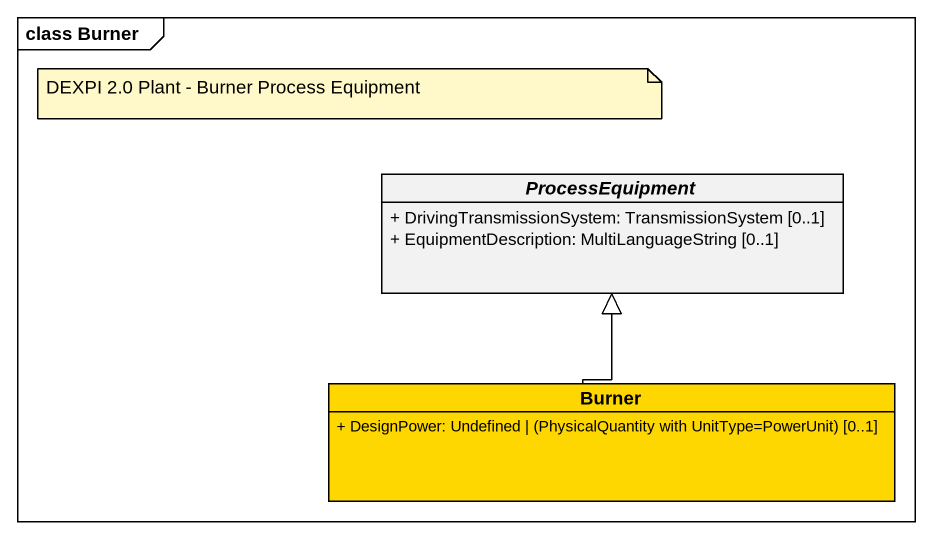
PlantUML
@startuml
mainframe class Burner
hide circle
hide empty members
skinparam classAttributeIconSize 0
abstract class ProcessEquipment {
  + DrivingTransmissionSystem: TransmissionSystem [0..1]
  + EquipmentDescription: MultiLanguageString [0..1]
}
class Burner #FFD700 {
  {field} + DesignPower: Undefined | (PhysicalQuantity with UnitType=PowerUnit) [0..1]
}
Burner -up-|> ProcessEquipment
note as N1
  DEXPI 2.0 Plant - Burner Process Equipment
end note
@enduml
